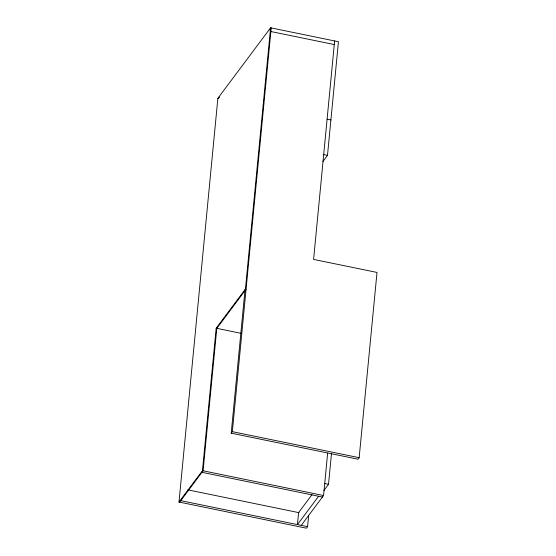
<?xml version="1.0" encoding="UTF-8"?>
<svg xmlns="http://www.w3.org/2000/svg" width="556" height="556" viewBox="0 0 556 556"><rect width="100%" height="100%" fill="white"/><g stroke="black" fill="none" stroke-linecap="round" stroke-linejoin="round"><path stroke-width="0.83" d="M308.663 515.481L307.579 526.685L306.446 528.2L178.997 502.033L217.869 98.308L270.591 27.8L338.437 41.728L327.491 155.367L322.876 161.539M178.997 502.033L202.453 470.661L216.173 328.214L245.432 289.085L270.591 27.8M216.896 327.408L203.086 470.786L179.63 502.165M334.629 40.949L313.598 259.416L377.003 272.44L359.162 457.692L358.029 459.214L231.213 433.173L245.029 289.718M231.213 433.173L232.352 431.658L271.224 27.932M301.241 525.378L323.564 495.528L327.637 453.203M323.849 490.552L328.526 484.304L331.522 453.189M219.537 97.05L218.508 98.433L217.869 98.308M269.674 30.003L270.709 28.62M216.805 328.346L246.065 289.21L245.432 289.085M312.027 494.625L298.593 512.597L297.439 524.6L318.623 496.265M270.876 31.532L334.288 44.549M327.102 119.172L330.903 119.957M323.689 154.582L327.491 155.367M216.173 328.214L241.408 333.398M232.352 431.658L359.162 457.692M324.718 483.518L328.526 484.304M202.453 470.661L323.564 495.528M201.953 472.308L322.431 497.043M187.858 489.857L299.003 512.681M180.763 500.643L307.579 526.685"/></g></svg>
